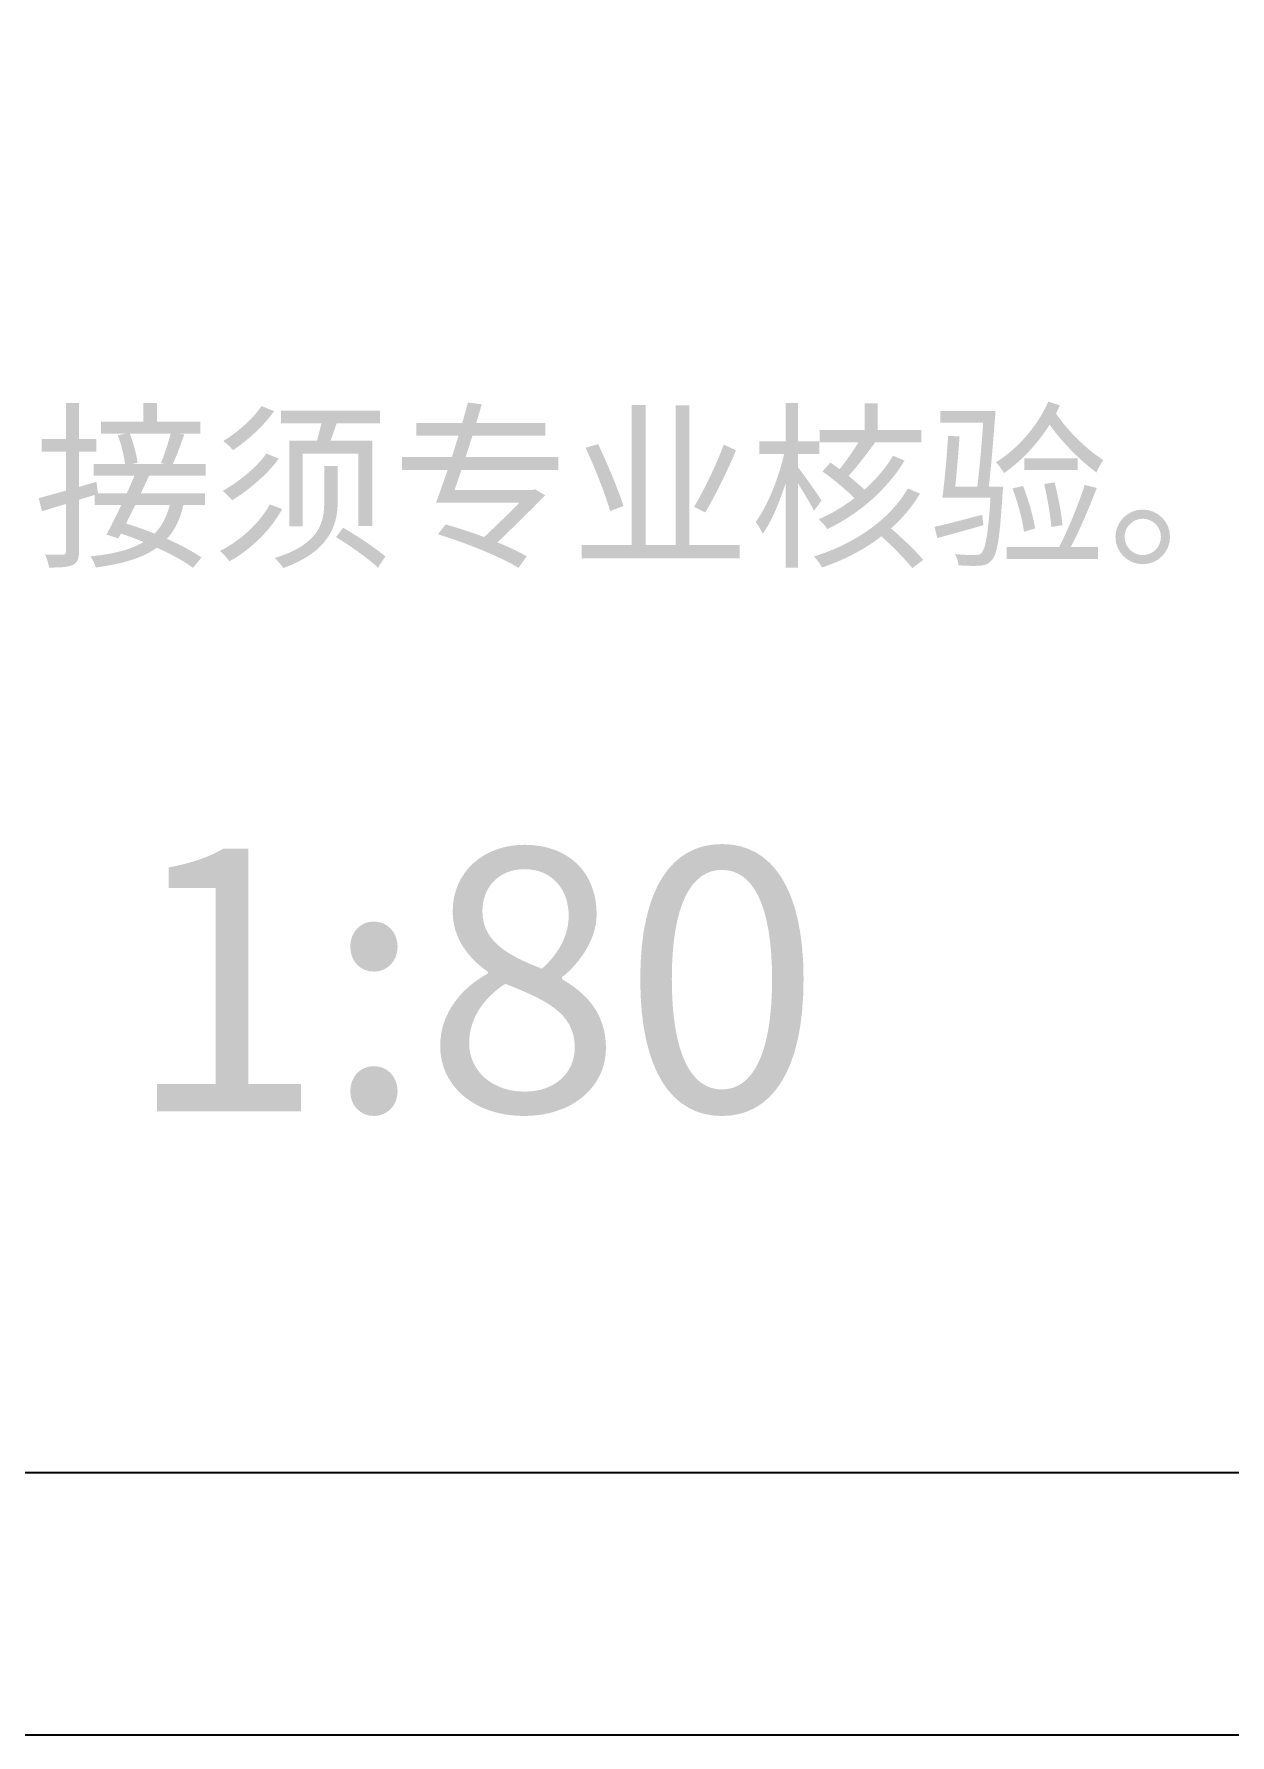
# Model space of a CAD drawing. Header units: millimetres. Extents: x -4600 to 229000, y -4300 to 19460.
# Drawn here: x 88185 to 90008, y -4300 to -1709 of the extents above; entities that cross this region are included whole.
import ezdxf

# ---------------------------------------------------------------- set-up
doc = ezdxf.new("R2010")
doc.units = ezdxf.units.MM
doc.header["$LTSCALE"] = 100
doc.layers.add('A-SHEET', color=7, linetype='Continuous', lineweight=35)
doc.layers.add('A-TEXT', color=7, linetype='Continuous', lineweight=18)

# ---------------------------------------------------------------- blocks, each defined once
blk = doc.blocks.new('A03_SHEET')
at = {"layer": 'A-TEXT'}
h = blk.add_hatch(color=256, dxfattribs=at)
edge = h.paths.add_edge_path()
edge.add_line((8234, -2271.1), (8234, -2325.9))
edge.add_line((8234, -2325.9), (8196.9, -2325.9))
edge.add_line((8196.9, -2325.9), (8196.9, -2345))
edge.add_line((8196.9, -2345), (8234, -2345))
edge.add_line((8234, -2345), (8234, -2404.5))
edge.add_line((8234, -2404.5), (8192.2, -2416))
edge.add_line((8192.2, -2416), (8197.1, -2435.9))
edge.add_line((8197.1, -2435.9), (8234, -2424.7))
edge.add_line((8234, -2424.7), (8234, -2497))
edge.add_spline(control_points=[(8234, -2497), (8234, -2500.8), (8232.6, -2502.2), (8229.1, -2502.2), (8225.5, -2502.2), (8214.3, -2502.2), (8201.8, -2501.9)], knot_values=[0, 0, 0, 0, 1, 1, 1, 2, 2, 2, 2], degree=3, periodic=0)
edge.add_spline(control_points=[(8201.8, -2501.9), (8204.5, -2507.6), (8207.2, -2516.4), (8208, -2521.6)], knot_values=[0, 0, 0, 0, 1, 1, 1, 1], degree=3, periodic=0)
edge.add_spline(control_points=[(8208, -2521.6), (8226.1, -2521.8), (8237, -2521), (8244.1, -2517.7), (8251.2, -2514.5), (8253.6, -2508.5), (8253.6, -2496.7)], knot_values=[0, 0, 0, 0, 1, 1, 1, 2, 2, 2, 2], degree=3, periodic=0)
edge.add_line((8253.6, -2496.7), (8253.6, -2418.4))
edge.add_line((8253.6, -2418.4), (8277.6, -2411.1))
edge.add_line((8277.6, -2411.1), (8277.6, -2426.6))
edge.add_line((8277.6, -2426.6), (8318, -2426.6))
edge.add_spline(control_points=[(8318, -2426.6), (8310.1, -2443.2), (8302.2, -2459.3), (8295.4, -2471.4)], knot_values=[0, 0, 0, 0, 1, 1, 1, 1], degree=3, periodic=0)
edge.add_line((8295.4, -2471.4), (8313.4, -2477.4))
edge.add_line((8313.4, -2477.4), (8317.5, -2470))
edge.add_spline(control_points=[(8317.5, -2470), (8328.6, -2473.5), (8340.4, -2477.9), (8352.1, -2482.8)], knot_values=[0, 0, 0, 0, 1, 1, 1, 1], degree=3, periodic=0)
edge.add_spline(control_points=[(8352.1, -2482.8), (8333, -2494.3), (8306.5, -2501.1), (8270.8, -2504.6)], knot_values=[0, 0, 0, 0, 1, 1, 1, 1], degree=3, periodic=0)
edge.add_spline(control_points=[(8270.8, -2504.6), (8274.1, -2508.7), (8277.4, -2516.1), (8279, -2521.6)], knot_values=[0, 0, 0, 0, 1, 1, 1, 1], degree=3, periodic=0)
edge.add_spline(control_points=[(8279, -2521.6), (8320.7, -2516.1), (8351, -2506.8), (8372.3, -2491.5)], knot_values=[0, 0, 0, 0, 1, 1, 1, 1], degree=3, periodic=0)
edge.add_spline(control_points=[(8372.3, -2491.5), (8394.4, -2501.4), (8414.3, -2512.3), (8427.4, -2522.1)], knot_values=[0, 0, 0, 0, 1, 1, 1, 1], degree=3, periodic=0)
edge.add_line((8427.4, -2522.1), (8440.2, -2506.5))
edge.add_spline(control_points=[(8440.2, -2506.5), (8427.4, -2497.3), (8408.3, -2487.2), (8387.6, -2477.9)], knot_values=[0, 0, 0, 0, 1, 1, 1, 1], degree=3, periodic=0)
edge.add_spline(control_points=[(8387.6, -2477.9), (8399.9, -2464.5), (8407.8, -2447.6), (8412.7, -2426.6)], knot_values=[0, 0, 0, 0, 1, 1, 1, 1], degree=3, periodic=0)
edge.add_line((8412.7, -2426.6), (8445.4, -2426.6))
edge.add_line((8445.4, -2426.6), (8445.4, -2408.6))
edge.add_line((8445.4, -2408.6), (8348, -2408.6))
edge.add_line((8348, -2408.6), (8360.3, -2381.9))
edge.add_line((8360.3, -2381.9), (8446.5, -2381.9))
edge.add_line((8446.5, -2381.9), (8446.5, -2363.8))
edge.add_line((8446.5, -2363.8), (8396.6, -2363.8))
edge.add_spline(control_points=[(8396.6, -2363.8), (8402.3, -2351.6), (8408.6, -2334.4), (8414.1, -2318.8)], knot_values=[0, 0, 0, 0, 1, 1, 1, 1], degree=3, periodic=0)
edge.add_line((8414.1, -2318.8), (8405.9, -2317.7))
edge.add_line((8405.9, -2317.7), (8438.6, -2317.7))
edge.add_line((8438.6, -2317.7), (8438.6, -2299.7))
edge.add_line((8438.6, -2299.7), (8372.3, -2299.7))
edge.add_line((8372.3, -2299.7), (8372.3, -2270.8))
edge.add_line((8372.3, -2270.8), (8351.8, -2270.8))
edge.add_line((8351.8, -2270.8), (8351.8, -2299.7))
edge.add_line((8351.8, -2299.7), (8286.9, -2299.7))
edge.add_line((8286.9, -2299.7), (8286.9, -2317.7))
edge.add_line((8286.9, -2317.7), (8325.1, -2317.7))
edge.add_line((8325.1, -2317.7), (8312.8, -2320.2))
edge.add_spline(control_points=[(8312.8, -2320.2), (8318, -2333.8), (8322.4, -2351.8), (8323.7, -2363.8)], knot_values=[0, 0, 0, 0, 1, 1, 1, 1], degree=3, periodic=0)
edge.add_line((8323.7, -2363.8), (8276, -2363.8))
edge.add_line((8276, -2363.8), (8276, -2381.9))
edge.add_line((8276, -2381.9), (8338.2, -2381.9))
edge.add_line((8338.2, -2381.9), (8326.5, -2408.6))
edge.add_line((8326.5, -2408.6), (8282.5, -2408.6))
edge.add_line((8282.5, -2408.6), (8280.1, -2391.1))
edge.add_line((8280.1, -2391.1), (8253.6, -2398.8))
edge.add_line((8253.6, -2398.8), (8253.6, -2345))
edge.add_line((8253.6, -2345), (8280.1, -2345))
edge.add_line((8280.1, -2345), (8280.1, -2325.9))
edge.add_line((8280.1, -2325.9), (8253.6, -2325.9))
edge.add_line((8253.6, -2325.9), (8253.6, -2271.1))
edge.add_line((8253.6, -2271.1), (8234, -2271.1))
edge = h.paths.add_edge_path(flags=0)
edge.add_line((8339.3, -2426.6), (8392, -2426.6))
edge.add_spline(control_points=[(8392, -2426.6), (8387.3, -2444.3), (8379.9, -2458.8), (8368.8, -2470)], knot_values=[0, 0, 0, 0, 1, 1, 1, 1], degree=3, periodic=0)
edge.add_spline(control_points=[(8368.8, -2470), (8354, -2464), (8339.3, -2458.8), (8325.4, -2454.7)], knot_values=[0, 0, 0, 0, 1, 1, 1, 1], degree=3, periodic=0)
edge.add_line((8325.4, -2454.7), (8339.3, -2426.6))
edge = h.paths.add_edge_path(flags=0)
edge.add_line((8331.1, -2317.7), (8393.3, -2317.7))
edge.add_spline(control_points=[(8393.3, -2317.7), (8389.8, -2331.4), (8383.5, -2350.5), (8378.3, -2362.8)], knot_values=[0, 0, 0, 0, 1, 1, 1, 1], degree=3, periodic=0)
edge.add_line((8378.3, -2362.8), (8384.6, -2363.8))
edge.add_line((8384.6, -2363.8), (8335.2, -2363.8))
edge.add_line((8335.2, -2363.8), (8342.8, -2361.9))
edge.add_spline(control_points=[(8342.8, -2361.9), (8341.7, -2350.8), (8336.6, -2332.2), (8331.1, -2317.7)], knot_values=[0, 0, 0, 0, 1, 1, 1, 1], degree=3, periodic=0)
h = blk.add_hatch(color=256, dxfattribs=at)
edge = h.paths.add_edge_path()
edge.add_spline(control_points=[(8531.7, -2275.7), (8518.6, -2295.6), (8494, -2316.6), (8473.5, -2328.9)], knot_values=[0, 0, 0, 0, 1, 1, 1, 1], degree=3, periodic=0)
edge.add_spline(control_points=[(8473.5, -2328.9), (8478.7, -2332.5), (8484.4, -2338.5), (8488.3, -2342.8)], knot_values=[0, 0, 0, 0, 1, 1, 1, 1], degree=3, periodic=0)
edge.add_spline(control_points=[(8488.3, -2342.8), (8510.4, -2328.4), (8534.9, -2306.3), (8551, -2283.4)], knot_values=[0, 0, 0, 0, 1, 1, 1, 1], degree=3, periodic=0)
edge.add_line((8551, -2283.4), (8531.7, -2275.7))
h = blk.add_hatch(color=256, dxfattribs=at)
edge = h.paths.add_edge_path()
edge.add_line((8846.5, -2270.3), (8837.8, -2301.4))
edge.add_line((8837.8, -2301.4), (8767.9, -2301.4))
edge.add_line((8767.9, -2301.4), (8767.9, -2320.7))
edge.add_line((8767.9, -2320.7), (8832.1, -2320.7))
edge.add_line((8832.1, -2320.7), (8822, -2353.2))
edge.add_line((8822, -2353.2), (8745.8, -2353.2))
edge.add_line((8745.8, -2353.2), (8745.8, -2373.1))
edge.add_line((8745.8, -2373.1), (8815.4, -2373.1))
edge.add_spline(control_points=[(8815.4, -2373.1), (8809.1, -2391.7), (8803.1, -2408.9), (8797.7, -2422.8)], knot_values=[0, 0, 0, 0, 1, 1, 1, 1], degree=3, periodic=0)
edge.add_line((8797.7, -2422.8), (8924.8, -2422.8))
edge.add_spline(control_points=[(8924.8, -2422.8), (8909.3, -2438.6), (8889.4, -2458.3), (8871.1, -2475.2)], knot_values=[0, 0, 0, 0, 1, 1, 1, 1], degree=3, periodic=0)
edge.add_spline(control_points=[(8871.1, -2475.2), (8851.2, -2467.8), (8830.4, -2461), (8812.4, -2456.1)], knot_values=[0, 0, 0, 0, 1, 1, 1, 1], degree=3, periodic=0)
edge.add_line((8812.4, -2456.1), (8800.7, -2471.1))
edge.add_spline(control_points=[(8800.7, -2471.1), (8842.7, -2483.6), (8896.7, -2505.7), (8923.7, -2522.1)], knot_values=[0, 0, 0, 0, 1, 1, 1, 1], degree=3, periodic=0)
edge.add_line((8923.7, -2522.1), (8936, -2504.6))
edge.add_spline(control_points=[(8936, -2504.6), (8924.6, -2497.8), (8909, -2490.5), (8891.5, -2483.4)], knot_values=[0, 0, 0, 0, 1, 1, 1, 1], degree=3, periodic=0)
edge.add_spline(control_points=[(8891.5, -2483.4), (8916.6, -2459.1), (8944.5, -2432.1), (8964.1, -2411.6)], knot_values=[0, 0, 0, 0, 1, 1, 1, 1], degree=3, periodic=0)
edge.add_line((8964.1, -2411.6), (8948.6, -2402.3))
edge.add_line((8948.6, -2402.3), (8945, -2403.7))
edge.add_line((8945, -2403.7), (8826.1, -2403.7))
edge.add_line((8826.1, -2403.7), (8836.4, -2373.1))
edge.add_line((8836.4, -2373.1), (8984, -2373.1))
edge.add_line((8984, -2373.1), (8984, -2353.2))
edge.add_line((8984, -2353.2), (8843, -2353.2))
edge.add_line((8843, -2353.2), (8853.3, -2320.7))
edge.add_line((8853.3, -2320.7), (8964.4, -2320.7))
edge.add_line((8964.4, -2320.7), (8964.4, -2301.4))
edge.add_line((8964.4, -2301.4), (8859.1, -2301.4))
edge.add_line((8859.1, -2301.4), (8867.5, -2273))
edge.add_line((8867.5, -2273), (8846.5, -2270.3))
h = blk.add_hatch(color=256, dxfattribs=at)
h.paths.add_polyline_path([(9163, -2274.4), (9163, -2487.4), (9117.2, -2487.4), (9117.2, -2274.1), (9096.2, -2274.1), (9096.2, -2487.4), (9019.8, -2487.4), (9019.8, -2507.6), (9260.7, -2507.6), (9260.7, -2487.4), (9183.8, -2487.4), (9183.8, -2274.4), (9163, -2274.4)])
edge = h.paths.add_edge_path(flags=0)
edge.add_spline(control_points=[(9236.4, -2334.4), (9225.5, -2364.4), (9206.1, -2404.2), (9191.1, -2429.1)], knot_values=[0, 0, 0, 0, 1, 1, 1, 1], degree=3, periodic=0)
edge.add_line((9191.1, -2429.1), (9208, -2437.8))
edge.add_spline(control_points=[(9208, -2437.8), (9223.3, -2412.4), (9241.9, -2374.8), (9255, -2343.1)], knot_values=[0, 0, 0, 0, 1, 1, 1, 1], degree=3, periodic=0)
edge.add_line((9255, -2343.1), (9236.4, -2334.4))
edge = h.paths.add_edge_path(flags=0)
edge.add_spline(control_points=[(9025.8, -2339.3), (9040.2, -2369.8), (9056.3, -2411.6), (9063.2, -2435.6)], knot_values=[0, 0, 0, 0, 1, 1, 1, 1], degree=3, periodic=0)
edge.add_line((9063.2, -2435.6), (9083.6, -2428))
edge.add_spline(control_points=[(9083.6, -2428), (9076, -2404), (9059.1, -2363.8), (9044.9, -2333.6)], knot_values=[0, 0, 0, 0, 1, 1, 1, 1], degree=3, periodic=0)
edge.add_line((9044.9, -2333.6), (9025.8, -2339.3))
h = blk.add_hatch(color=256, dxfattribs=at)
edge = h.paths.add_edge_path()
edge.add_line((9330.6, -2270.8), (9330.6, -2329.2))
edge.add_line((9330.6, -2329.2), (9290.5, -2329.2))
edge.add_line((9290.5, -2329.2), (9290.5, -2348.6))
edge.add_line((9290.5, -2348.6), (9328.4, -2348.6))
edge.add_spline(control_points=[(9328.4, -2348.6), (9319.9, -2385.9), (9302.5, -2429.1), (9285, -2452.3)], knot_values=[0, 0, 0, 0, 1, 1, 1, 1], degree=3, periodic=0)
edge.add_spline(control_points=[(9285, -2452.3), (9288.5, -2456.9), (9293.5, -2464.8), (9295.6, -2470.3)], knot_values=[0, 0, 0, 0, 1, 1, 1, 1], degree=3, periodic=0)
edge.add_spline(control_points=[(9295.6, -2470.3), (9308.7, -2452.5), (9321, -2423.3), (9330.6, -2393.3)], knot_values=[0, 0, 0, 0, 1, 1, 1, 1], degree=3, periodic=0)
edge.add_line((9330.6, -2393.3), (9330.6, -2521.6))
edge.add_line((9330.6, -2521.6), (9349.7, -2521.6))
edge.add_line((9349.7, -2521.6), (9349.7, -2393.6))
edge.add_spline(control_points=[(9349.7, -2393.6), (9358.7, -2408), (9369.3, -2425.8), (9373.9, -2435.3)], knot_values=[0, 0, 0, 0, 1, 1, 1, 1], degree=3, periodic=0)
edge.add_line((9373.9, -2435.3), (9385.4, -2419.5))
edge.add_spline(control_points=[(9385.4, -2419.5), (9380.5, -2411.6), (9357.6, -2378.9), (9349.7, -2369.3)], knot_values=[0, 0, 0, 0, 1, 1, 1, 1], degree=3, periodic=0)
edge.add_line((9349.7, -2369.3), (9349.7, -2348.6))
edge.add_line((9349.7, -2348.6), (9382.1, -2348.6))
edge.add_line((9382.1, -2348.6), (9382.1, -2329.2))
edge.add_line((9382.1, -2329.2), (9349.7, -2329.2))
edge.add_line((9349.7, -2329.2), (9349.7, -2270.8))
edge.add_line((9349.7, -2270.8), (9330.6, -2270.8))
h = blk.add_hatch(color=256, dxfattribs=at)
edge = h.paths.add_edge_path()
edge.add_spline(control_points=[(9494.3, -2351.3), (9483.4, -2369.8), (9468.6, -2387.3), (9450.9, -2403.1)], knot_values=[0, 0, 0, 0, 1, 1, 1, 1], degree=3, periodic=0)
edge.add_spline(control_points=[(9450.9, -2403.1), (9444.3, -2396.9), (9435.9, -2389.5), (9426.6, -2382.1)], knot_values=[0, 0, 0, 0, 1, 1, 1, 1], degree=3, periodic=0)
edge.add_spline(control_points=[(9426.6, -2382.1), (9439.2, -2368.2), (9454.4, -2348.3), (9466.7, -2331.7)], knot_values=[0, 0, 0, 0, 1, 1, 1, 1], degree=3, periodic=0)
edge.add_line((9466.7, -2331.7), (9465.6, -2331.1))
edge.add_line((9465.6, -2331.1), (9537.4, -2331.1))
edge.add_line((9537.4, -2331.1), (9537.4, -2312.3))
edge.add_line((9537.4, -2312.3), (9471.1, -2312.3))
edge.add_line((9471.1, -2312.3), (9471.1, -2271.4))
edge.add_line((9471.1, -2271.4), (9451.2, -2271.4))
edge.add_line((9451.2, -2271.4), (9451.2, -2312.3))
edge.add_line((9451.2, -2312.3), (9382.7, -2312.3))
edge.add_line((9382.7, -2312.3), (9382.7, -2331.1))
edge.add_line((9382.7, -2331.1), (9441.6, -2331.1))
edge.add_spline(control_points=[(9441.6, -2331.1), (9433.4, -2344.5), (9422.5, -2359.8), (9413, -2371.8)], knot_values=[0, 0, 0, 0, 1, 1, 1, 1], degree=3, periodic=0)
edge.add_line((9413, -2371.8), (9398.8, -2361.7))
edge.add_line((9398.8, -2361.7), (9386.8, -2375.3))
edge.add_spline(control_points=[(9386.8, -2375.3), (9403.1, -2386.8), (9422.8, -2403.1), (9435.6, -2416)], knot_values=[0, 0, 0, 0, 1, 1, 1, 1], degree=3, periodic=0)
edge.add_spline(control_points=[(9435.6, -2416), (9418.7, -2428.8), (9400.1, -2440), (9381, -2448.2)], knot_values=[0, 0, 0, 0, 1, 1, 1, 1], degree=3, periodic=0)
edge.add_spline(control_points=[(9381, -2448.2), (9385.7, -2452), (9391.4, -2458.5), (9394.1, -2463.2)], knot_values=[0, 0, 0, 0, 1, 1, 1, 1], degree=3, periodic=0)
edge.add_spline(control_points=[(9394.1, -2463.2), (9442.4, -2440.2), (9486.1, -2402), (9512, -2358.7)], knot_values=[0, 0, 0, 0, 1, 1, 1, 1], degree=3, periodic=0)
edge.add_line((9512, -2358.7), (9494.3, -2351.3))
edge = h.paths.add_edge_path(flags=0)
edge.add_spline(control_points=[(9517.2, -2401.2), (9489.1, -2448.7), (9436.4, -2485.5), (9373.7, -2504.9)], knot_values=[0, 0, 0, 0, 1, 1, 1, 1], degree=3, periodic=0)
edge.add_spline(control_points=[(9373.7, -2504.9), (9378.6, -2509.5), (9383.5, -2516.6), (9386.2, -2521.6)], knot_values=[0, 0, 0, 0, 1, 1, 1, 1], degree=3, periodic=0)
edge.add_spline(control_points=[(9386.2, -2521.6), (9420.1, -2510.1), (9450.9, -2494), (9476.8, -2474.1)], knot_values=[0, 0, 0, 0, 1, 1, 1, 1], degree=3, periodic=0)
edge.add_spline(control_points=[(9476.8, -2474.1), (9494.5, -2490.2), (9513.6, -2509.8), (9523.7, -2522.6)], knot_values=[0, 0, 0, 0, 1, 1, 1, 1], degree=3, periodic=0)
edge.add_line((9523.7, -2522.6), (9540.4, -2510.1))
edge.add_spline(control_points=[(9540.4, -2510.1), (9529.5, -2497), (9509.3, -2477.6), (9491.3, -2462.1)], knot_values=[0, 0, 0, 0, 1, 1, 1, 1], degree=3, periodic=0)
edge.add_spline(control_points=[(9491.3, -2462.1), (9509, -2446.2), (9523.7, -2428.8), (9535.5, -2409.1)], knot_values=[0, 0, 0, 0, 1, 1, 1, 1], degree=3, periodic=0)
edge.add_line((9535.5, -2409.1), (9517.2, -2401.2))
h = blk.add_hatch(color=256, dxfattribs=at)
edge = h.paths.add_edge_path()
edge.add_spline(control_points=[(9731.1, -2268.9), (9714.2, -2307.1), (9684.2, -2340.7), (9651.4, -2361.4)], knot_values=[0, 0, 0, 0, 1, 1, 1, 1], degree=3, periodic=0)
edge.add_spline(control_points=[(9651.4, -2361.4), (9655.3, -2365.5), (9661.3, -2373.7), (9663.7, -2377.8)], knot_values=[0, 0, 0, 0, 1, 1, 1, 1], degree=3, periodic=0)
edge.add_spline(control_points=[(9663.7, -2377.8), (9689.4, -2359.8), (9714.2, -2334.1), (9733, -2304.1)], knot_values=[0, 0, 0, 0, 1, 1, 1, 1], degree=3, periodic=0)
edge.add_spline(control_points=[(9733, -2304.1), (9752.1, -2330.6), (9779.7, -2358.9), (9804.5, -2376.9)], knot_values=[0, 0, 0, 0, 1, 1, 1, 1], degree=3, periodic=0)
edge.add_spline(control_points=[(9804.5, -2376.9), (9806.7, -2371.5), (9811.3, -2362.8), (9814.9, -2358.1)], knot_values=[0, 0, 0, 0, 1, 1, 1, 1], degree=3, periodic=0)
edge.add_spline(control_points=[(9814.9, -2358.1), (9789.5, -2341.7), (9760, -2312.8), (9742.8, -2286.9)], knot_values=[0, 0, 0, 0, 1, 1, 1, 1], degree=3, periodic=0)
edge.add_line((9742.8, -2286.9), (9748.8, -2274.6))
edge.add_line((9748.8, -2274.6), (9731.1, -2268.9))
h.paths.add_polyline_path([(9694.5, -2355.4), (9694.5, -2373.1), (9775.9, -2373.1), (9775.9, -2355.4), (9694.5, -2355.4)], flags=0)
h = blk.add_hatch(color=256, dxfattribs=at)
edge = h.paths.add_edge_path()
edge.add_line((8574.2, -2328.6), (8574.2, -2459.1))
edge.add_line((8574.2, -2459.1), (8594.4, -2459.1))
edge.add_line((8594.4, -2459.1), (8594.4, -2348))
edge.add_line((8594.4, -2348), (8679.3, -2348))
edge.add_line((8679.3, -2348), (8679.3, -2458.5))
edge.add_line((8679.3, -2458.5), (8700.5, -2458.5))
edge.add_line((8700.5, -2458.5), (8700.5, -2328.6))
edge.add_line((8700.5, -2328.6), (8636.7, -2328.6))
edge.add_spline(control_points=[(8636.7, -2328.6), (8640, -2320.5), (8643.2, -2311.2), (8646.2, -2302.2)], knot_values=[0, 0, 0, 0, 1, 1, 1, 1], degree=3, periodic=0)
edge.add_line((8646.2, -2302.2), (8712.6, -2302.2))
edge.add_line((8712.6, -2302.2), (8712.6, -2282.8))
edge.add_line((8712.6, -2282.8), (8561.4, -2282.8))
edge.add_line((8561.4, -2282.8), (8561.4, -2302.2))
edge.add_line((8561.4, -2302.2), (8623.1, -2302.2))
edge.add_spline(control_points=[(8623.1, -2302.2), (8621.1, -2310.9), (8618.7, -2320.5), (8616.2, -2328.6)], knot_values=[0, 0, 0, 0, 1, 1, 1, 1], degree=3, periodic=0)
edge.add_line((8616.2, -2328.6), (8574.2, -2328.6))
edge = h.paths.add_edge_path(flags=0)
edge.add_line((8627.4, -2366.8), (8627.4, -2421.4))
edge.add_spline(control_points=[(8627.4, -2421.4), (8627.4, -2449.8), (8622.8, -2485.5), (8552.1, -2507.1)], knot_values=[0, 0, 0, 0, 1, 1, 1, 1], degree=3, periodic=0)
edge.add_spline(control_points=[(8552.1, -2507.1), (8556.2, -2511.2), (8562.5, -2518.3), (8565.2, -2522.4)], knot_values=[0, 0, 0, 0, 1, 1, 1, 1], degree=3, periodic=0)
edge.add_spline(control_points=[(8565.2, -2522.4), (8636.4, -2496.7), (8647.9, -2455.5), (8647.9, -2421.7)], knot_values=[0, 0, 0, 0, 1, 1, 1, 1], degree=3, periodic=0)
edge.add_line((8647.9, -2421.7), (8647.9, -2366.8))
edge.add_line((8647.9, -2366.8), (8627.4, -2366.8))
h = blk.add_hatch(color=256, dxfattribs=at)
edge = h.paths.add_edge_path()
edge.add_spline(control_points=[(9578.3, -2321), (9576.4, -2350.5), (9573.1, -2391.1), (9569.6, -2415.1)], knot_values=[0, 0, 0, 0, 1, 1, 1, 1], degree=3, periodic=0)
edge.add_line((9569.6, -2415.1), (9643, -2415.1))
edge.add_spline(control_points=[(9643, -2415.1), (9639.4, -2471.4), (9635.1, -2493.5), (9629.3, -2499.5)], knot_values=[0, 0, 0, 0, 1, 1, 1, 1], degree=3, periodic=0)
edge.add_spline(control_points=[(9629.3, -2499.5), (9627.1, -2502.2), (9624.1, -2502.7), (9619.8, -2502.7), (9614.6, -2502.7), (9602, -2502.5), (9588.7, -2501.1)], knot_values=[0, 0, 0, 0, 1, 1, 1, 2, 2, 2, 2], degree=3, periodic=0)
edge.add_spline(control_points=[(9588.7, -2501.1), (9591.7, -2506), (9593.9, -2513.1), (9594.1, -2518.3)], knot_values=[0, 0, 0, 0, 1, 1, 1, 1], degree=3, periodic=0)
edge.add_spline(control_points=[(9594.1, -2518.3), (9607.2, -2519.1), (9620.1, -2519.4), (9626.9, -2518.8)], knot_values=[0, 0, 0, 0, 1, 1, 1, 1], degree=3, periodic=0)
edge.add_spline(control_points=[(9626.9, -2518.8), (9635.1, -2518), (9640, -2516.4), (9644.6, -2510.6)], knot_values=[0, 0, 0, 0, 1, 1, 1, 1], degree=3, periodic=0)
edge.add_spline(control_points=[(9644.6, -2510.6), (9653.3, -2501.9), (9657.2, -2476.3), (9661.5, -2406.7)], knot_values=[0, 0, 0, 0, 1, 1, 1, 1], degree=3, periodic=0)
edge.add_spline(control_points=[(9661.5, -2406.7), (9661.8, -2404.2), (9662.1, -2398.2), (9662.1, -2398.2)], knot_values=[0, 0, 0, 0, 1, 1, 1, 1], degree=3, periodic=0)
edge.add_line((9662.1, -2398.2), (9643.8, -2398.5))
edge.add_line((9643.8, -2398.5), (9640.5, -2398.5))
edge.add_spline(control_points=[(9640.5, -2398.5), (9643.8, -2369), (9647.9, -2319.9), (9650.6, -2283.1)], knot_values=[0, 0, 0, 0, 1, 1, 1, 1], degree=3, periodic=0)
edge.add_line((9650.6, -2283.1), (9566.6, -2283.1))
edge.add_line((9566.6, -2283.1), (9566.6, -2300.8))
edge.add_line((9566.6, -2300.8), (9631.8, -2300.8))
edge.add_spline(control_points=[(9631.8, -2300.8), (9629.6, -2333.6), (9626.1, -2372.3), (9622.8, -2398.5)], knot_values=[0, 0, 0, 0, 1, 1, 1, 1], degree=3, periodic=0)
edge.add_line((9622.8, -2398.5), (9589.2, -2398.5))
edge.add_spline(control_points=[(9589.2, -2398.5), (9591.7, -2375.6), (9594.1, -2345.8), (9595.8, -2322.1)], knot_values=[0, 0, 0, 0, 1, 1, 1, 1], degree=3, periodic=0)
edge.add_line((9595.8, -2322.1), (9578.3, -2321))
edge = h.paths.add_edge_path(flags=0)
edge.add_line((9557.6, -2459.6), (9561.9, -2476.8))
edge.add_spline(control_points=[(9561.9, -2476.8), (9582.4, -2471.1), (9607.5, -2464.3), (9632.1, -2457.2)], knot_values=[0, 0, 0, 0, 1, 1, 1, 1], degree=3, periodic=0)
edge.add_line((9632.1, -2457.2), (9630.2, -2441.3))
edge.add_spline(control_points=[(9630.2, -2441.3), (9603.1, -2448.4), (9576.7, -2455.5), (9557.6, -2459.6)], knot_values=[0, 0, 0, 0, 1, 1, 1, 1], degree=3, periodic=0)
h = blk.add_hatch(color=256, dxfattribs=at)
edge = h.paths.add_edge_path()
edge.add_spline(control_points=[(8539.3, -2348), (8524.3, -2369.3), (8495.9, -2392), (8472.4, -2405)], knot_values=[0, 0, 0, 0, 1, 1, 1, 1], degree=3, periodic=0)
edge.add_spline(control_points=[(8472.4, -2405), (8477.6, -2408.9), (8483.4, -2414.9), (8486.9, -2419.2)], knot_values=[0, 0, 0, 0, 1, 1, 1, 1], degree=3, periodic=0)
edge.add_spline(control_points=[(8486.9, -2419.2), (8511.7, -2404.2), (8540.1, -2380.2), (8558.1, -2355.9)], knot_values=[0, 0, 0, 0, 1, 1, 1, 1], degree=3, periodic=0)
edge.add_line((8558.1, -2355.9), (8539.3, -2348))
h = blk.add_hatch(color=256, dxfattribs=at)
edge = h.paths.add_edge_path()
edge.add_line((9667.8, -2490.5), (9667.8, -2508.5))
edge.add_line((9667.8, -2508.5), (9807, -2508.5))
edge.add_line((9807, -2508.5), (9807, -2490.5))
edge.add_line((9807, -2490.5), (9765.2, -2490.5))
edge.add_spline(control_points=[(9765.2, -2490.5), (9778.6, -2465.3), (9793.9, -2429.3), (9805, -2400.4)], knot_values=[0, 0, 0, 0, 1, 1, 1, 1], degree=3, periodic=0)
edge.add_line((9805, -2400.4), (9786.5, -2395.8))
edge.add_spline(control_points=[(9786.5, -2395.8), (9777.5, -2424.4), (9760.8, -2465.1), (9747.5, -2490.5)], knot_values=[0, 0, 0, 0, 1, 1, 1, 1], degree=3, periodic=0)
edge.add_line((9747.5, -2490.5), (9667.8, -2490.5))
edge = h.paths.add_edge_path(flags=0)
edge.add_spline(control_points=[(9676.5, -2401.2), (9684.4, -2422), (9691.8, -2449.2), (9694, -2467)], knot_values=[0, 0, 0, 0, 1, 1, 1, 1], degree=3, periodic=0)
edge.add_line((9694, -2467), (9710.9, -2462.3))
edge.add_spline(control_points=[(9710.9, -2462.3), (9708.5, -2444.6), (9700.5, -2417.9), (9692.6, -2397.4)], knot_values=[0, 0, 0, 0, 1, 1, 1, 1], degree=3, periodic=0)
edge.add_line((9692.6, -2397.4), (9676.5, -2401.2))
edge = h.paths.add_edge_path(flags=0)
edge.add_spline(control_points=[(9724.8, -2394.4), (9729.5, -2414.9), (9734.4, -2442.2), (9735.7, -2459.9)], knot_values=[0, 0, 0, 0, 1, 1, 1, 1], degree=3, periodic=0)
edge.add_line((9735.7, -2459.9), (9752.7, -2457.2))
edge.add_spline(control_points=[(9752.7, -2457.2), (9751, -2439.4), (9746.1, -2412.7), (9740.7, -2392)], knot_values=[0, 0, 0, 0, 1, 1, 1, 1], degree=3, periodic=0)
edge.add_line((9740.7, -2392), (9724.8, -2394.4))
h = blk.add_hatch(color=256, dxfattribs=at)
edge = h.paths.add_edge_path()
edge.add_spline(control_points=[(8544.5, -2425.5), (8528.6, -2454.4), (8498.9, -2481.2), (8468.3, -2496.5)], knot_values=[0, 0, 0, 0, 1, 1, 1, 1], degree=3, periodic=0)
edge.add_spline(control_points=[(8468.3, -2496.5), (8473.5, -2500.5), (8479.5, -2507.4), (8482.8, -2512.3)], knot_values=[0, 0, 0, 0, 1, 1, 1, 1], degree=3, periodic=0)
edge.add_spline(control_points=[(8482.8, -2512.3), (8515.3, -2494.3), (8545.3, -2465.3), (8563.3, -2432.6)], knot_values=[0, 0, 0, 0, 1, 1, 1, 1], degree=3, periodic=0)
edge.add_line((8563.3, -2432.6), (8544.5, -2425.5))
h = blk.add_hatch(color=256, dxfattribs=at)
edge = h.paths.add_edge_path()
edge.add_spline(control_points=[(9874.9, -2433.4), (9852.3, -2433.4), (9833.4, -2452), (9833.4, -2474.9), (9833.4, -2498.1), (9852.3, -2516.6), (9874.9, -2516.6), (9898.1, -2516.6), (9916.6, -2498.1), (9916.6, -2474.9), (9916.6, -2452), (9898.1, -2433.4), (9874.9, -2433.4)], knot_values=[0, 0, 0, 0, 1, 1, 1, 2, 2, 2, 3, 3, 3, 4, 4, 4, 4], degree=3, periodic=0)
edge = h.paths.add_edge_path(flags=0)
edge.add_spline(control_points=[(9874.9, -2502.7), (9859.9, -2502.7), (9847.3, -2490.5), (9847.3, -2474.9), (9847.3, -2459.9), (9859.9, -2447.3), (9874.9, -2447.3), (9890.5, -2447.3), (9902.7, -2459.9), (9902.7, -2474.9), (9902.7, -2490.5), (9890.5, -2502.7), (9874.9, -2502.7)], knot_values=[0, 0, 0, 0, 1, 1, 1, 2, 2, 2, 3, 3, 3, 4, 4, 4, 4], degree=3, periodic=0)
h = blk.add_hatch(color=256, dxfattribs=at)
edge = h.paths.add_edge_path()
edge.add_spline(control_points=[(8645.4, -2475.4), (8667.5, -2488.8), (8695.6, -2508.7), (8709.3, -2521.8)], knot_values=[0, 0, 0, 0, 1, 1, 1, 1], degree=3, periodic=0)
edge.add_line((8709.3, -2521.8), (8720.5, -2504.9))
edge.add_spline(control_points=[(8720.5, -2504.9), (8706.5, -2492.4), (8677.9, -2473.8), (8656.1, -2461)], knot_values=[0, 0, 0, 0, 1, 1, 1, 1], degree=3, periodic=0)
edge.add_line((8656.1, -2461), (8645.4, -2475.4))
h = blk.add_hatch(color=256, dxfattribs=at)
edge = h.paths.add_edge_path()
edge.add_line((8372.4, -3350), (8591.8, -3350))
edge.add_line((8591.8, -3350), (8591.8, -3308.5))
edge.add_line((8591.8, -3308.5), (8511.6, -3308.5))
edge.add_line((8511.6, -3308.5), (8511.6, -2950))
edge.add_line((8511.6, -2950), (8473.4, -2950))
edge.add_spline(control_points=[(8473.4, -2950), (8451.6, -2962.6), (8425.9, -2971.8), (8390.5, -2978.4)], knot_values=[0, 0, 0, 0, 1, 1, 1, 1], degree=3, periodic=0)
edge.add_line((8390.5, -2978.4), (8390.5, -3010))
edge.add_line((8390.5, -3010), (8461.9, -3010))
edge.add_line((8461.9, -3010), (8461.9, -3308.5))
edge.add_line((8461.9, -3308.5), (8372.4, -3308.5))
edge.add_line((8372.4, -3308.5), (8372.4, -3350))
h = blk.add_hatch(color=256, dxfattribs=at)
edge = h.paths.add_edge_path()
edge.add_spline(control_points=[(8931.8, -3357.1), (9006.5, -3357.1), (9056.8, -3311.8), (9056.8, -3254), (9056.8, -3198.8), (9024.6, -3168.8), (8989.6, -3148.6)], knot_values=[0, 0, 0, 0, 1, 1, 1, 2, 2, 2, 2], degree=3, periodic=0)
edge.add_line((8989.6, -3148.6), (8989.6, -3145.9))
edge.add_spline(control_points=[(8989.6, -3145.9), (9013.1, -3127.4), (9042.6, -3091.3), (9042.6, -3049.3), (9042.6, -2987.7), (9001.1, -2944), (8932.9, -2944), (8870.7, -2944), (8823.2, -2984.9), (8823.2, -3045.5), (8823.2, -3087.5), (8848.3, -3117.5), (8877.2, -3137.7)], knot_values=[0, 0, 0, 0, 1, 1, 1, 2, 2, 2, 3, 3, 3, 4, 4, 4, 4], degree=3, periodic=0)
edge.add_line((8877.2, -3137.7), (8877.2, -3139.9))
edge.add_spline(control_points=[(8877.2, -3139.9), (8840.7, -3159.5), (8804.1, -3197.2), (8804.1, -3250.7), (8804.1, -3312.3), (8857.6, -3357.1), (8931.8, -3357.1)], knot_values=[0, 0, 0, 0, 1, 1, 1, 2, 2, 2, 2], degree=3, periodic=0)
edge = h.paths.add_edge_path(flags=0)
edge.add_spline(control_points=[(8932.3, -3320), (8884.3, -3320), (8848.3, -3288.9), (8848.3, -3246.3), (8848.3, -3208.1), (8871.2, -3176.5), (8903.4, -3155.7)], knot_values=[0, 0, 0, 0, 1, 1, 1, 2, 2, 2, 2], degree=3, periodic=0)
edge.add_spline(control_points=[(8903.4, -3155.7), (8960.2, -3178.6), (9009.3, -3198.3), (9009.3, -3252.3), (9009.3, -3292.2), (8978.7, -3320), (8932.3, -3320)], knot_values=[0, 0, 0, 0, 1, 1, 1, 2, 2, 2, 2], degree=3, periodic=0)
edge = h.paths.add_edge_path(flags=0)
edge.add_spline(control_points=[(8959.1, -3132.8), (8911.6, -3114.3), (8868.5, -3093), (8868.5, -3045.5), (8868.5, -3006.8), (8895.2, -2981.1), (8932.3, -2981.1), (8974.9, -2981.1), (9000, -3012.2), (9000, -3052), (9000, -3081.5), (8985.8, -3108.8), (8959.1, -3132.8)], knot_values=[0, 0, 0, 0, 1, 1, 1, 2, 2, 2, 3, 3, 3, 4, 4, 4, 4], degree=3, periodic=0)
h = blk.add_hatch(color=256, dxfattribs=at)
edge = h.paths.add_edge_path()
edge.add_spline(control_points=[(9233.6, -3357.1), (9309.4, -3357.1), (9358, -3288.3), (9358, -3148.6), (9358, -3010), (9309.4, -2942.9), (9233.6, -2942.9), (9157.2, -2942.9), (9109.1, -3010), (9109.1, -3148.6), (9109.1, -3288.3), (9157.2, -3357.1), (9233.6, -3357.1)], knot_values=[0, 0, 0, 0, 1, 1, 1, 2, 2, 2, 3, 3, 3, 4, 4, 4, 4], degree=3, periodic=0)
edge = h.paths.add_edge_path(flags=0)
edge.add_spline(control_points=[(9233.6, -3316.7), (9188.3, -3316.7), (9157.2, -3266), (9157.2, -3148.6), (9157.2, -3031.9), (9188.3, -2982.2), (9233.6, -2982.2), (9278.9, -2982.2), (9310, -3031.9), (9310, -3148.6), (9310, -3266), (9278.9, -3316.7), (9233.6, -3316.7)], knot_values=[0, 0, 0, 0, 1, 1, 1, 2, 2, 2, 3, 3, 3, 4, 4, 4, 4], degree=3, periodic=0)
h = blk.add_hatch(color=256, dxfattribs=at)
edge = h.paths.add_edge_path()
edge.add_spline(control_points=[(8703.1, -3137.2), (8722.8, -3137.2), (8739.2, -3121.9), (8739.2, -3099), (8739.2, -3076.6), (8722.8, -3060.8), (8703.1, -3060.8), (8682.9, -3060.8), (8667.1, -3076.6), (8667.1, -3099), (8667.1, -3121.9), (8682.9, -3137.2), (8703.1, -3137.2)], knot_values=[0, 0, 0, 0, 1, 1, 1, 2, 2, 2, 3, 3, 3, 4, 4, 4, 4], degree=3, periodic=0)
h = blk.add_hatch(color=256, dxfattribs=at)
edge = h.paths.add_edge_path()
edge.add_spline(control_points=[(8703.1, -3357.1), (8722.8, -3357.1), (8739.2, -3341.8), (8739.2, -3319.4), (8739.2, -3296.5), (8722.8, -3281.2), (8703.1, -3281.2), (8682.9, -3281.2), (8667.1, -3296.5), (8667.1, -3319.4), (8667.1, -3341.8), (8682.9, -3357.1), (8703.1, -3357.1)], knot_values=[0, 0, 0, 0, 1, 1, 1, 2, 2, 2, 3, 3, 3, 4, 4, 4, 4], degree=3, periodic=0)
at = {"layer": 'A-SHEET'}
for points in [[(-4600, -4300), (29000, -4300), (29000, 19460), (-4600, 19460)], [(-4200, -3900), (28600, -3900), (28600, 19060), (-4200, 19060)]]:
    blk.add_lwpolyline(points, close=True, dxfattribs=at)

msp = doc.modelspace()

# ---------------------------------------------------------------- block references
msp.add_blockref('A03_SHEET', (80000, 0))

doc.saveas('drawing.dxf')
